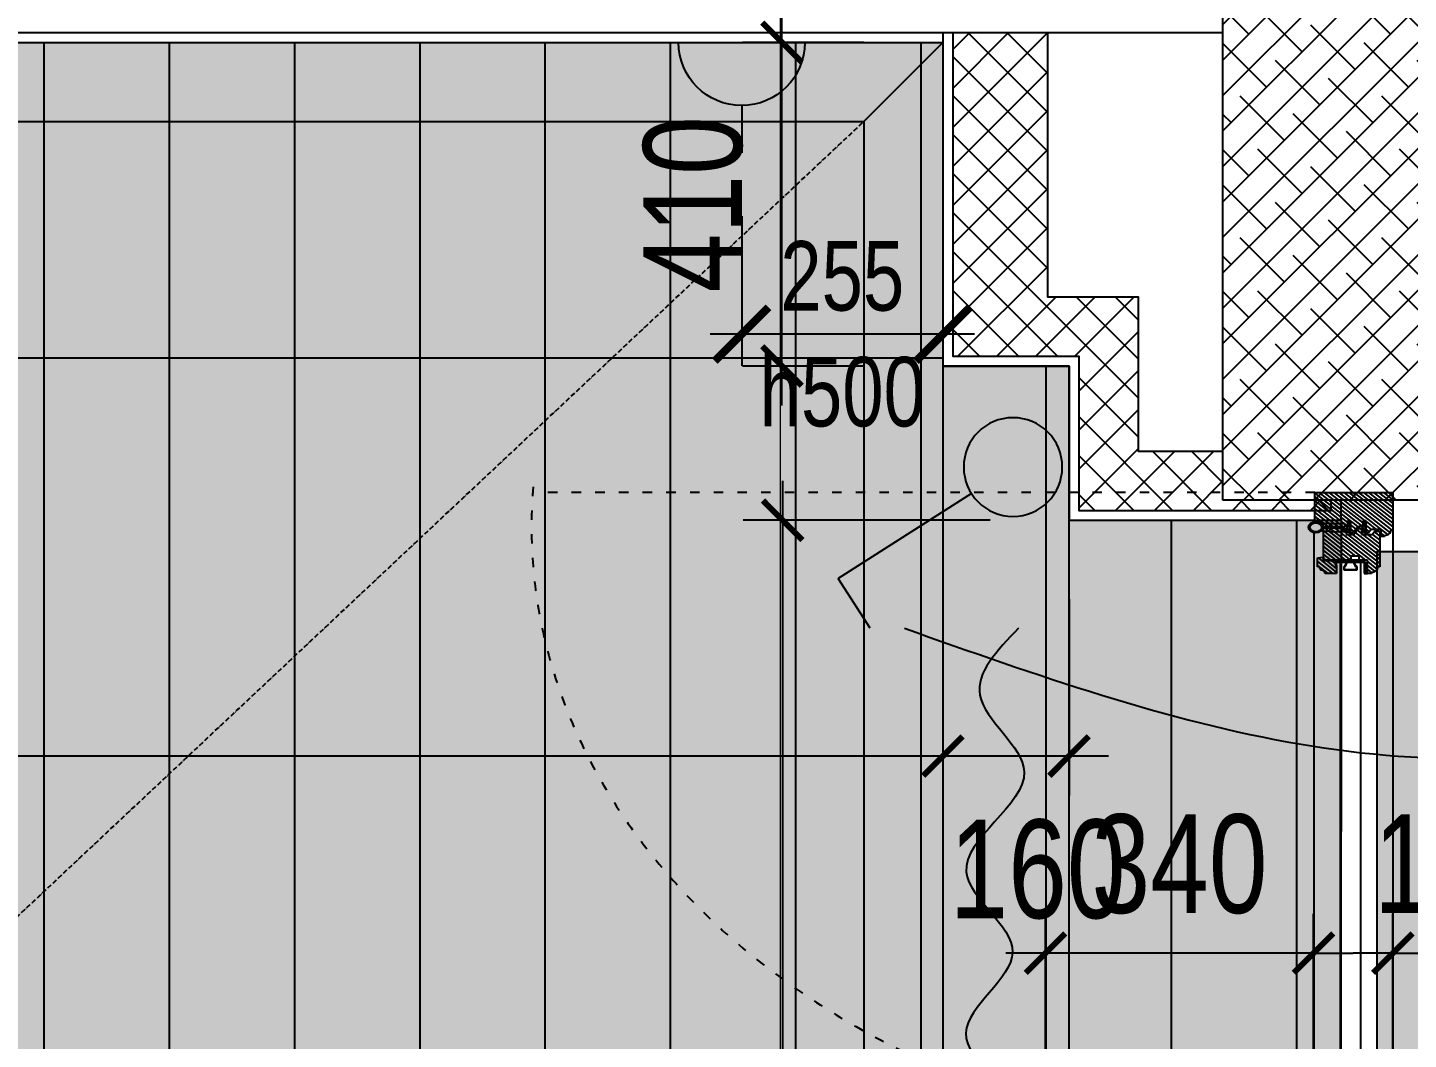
# Model space of a CAD drawing. Header units: metres. Extents: x -577923 to -19598, y 119734 to 247764.
# Drawn here: x -542152 to -540402, y 186625 to 187907 of the extents above; entities that cross this region are included whole.
import ezdxf

# ---------------------------------------------------------------- set-up
doc = ezdxf.new("R2010")
doc.units = ezdxf.units.M
for name, pattern in [('ACAD_ISO03W100', [30, 12, -18]), ('ACAD_ISO10W100', [18, 12, -3, 0, -3]), ('HIDDEN', [9.525, 6.35, -3.175])]:
    doc.linetypes.add(name, pattern=pattern)
for name, color, linetype in [('ceiling', 232, 'Continuous'), ('cornice', 4, 'Continuous'), ('dim', 4, 'Continuous'), ('doors & windows', 4, 'Continuous'), ('electricity', 61, 'Continuous'), ('floor', 172, 'Continuous'), ('floor hatch', 252, 'Continuous'), ('furniture', 34, 'Continuous'), ('Gypsum_wall', 3, 'Continuous'), ('light', 230, 'Continuous'), ('socket', 61, 'Continuous'), ('switch', 61, 'Continuous'), ('wall', 5, 'Continuous'), ('windows', 7, 'Continuous')]:
    doc.layers.add(name, color=color, linetype=linetype)
doc.layers.add('Hitting', color=150, linetype='HIDDEN', lineweight=18)
doc.styles.add('KOTE', font='romrust.shx', dxfattribs={"width": 0.8})
doc.dimstyles.new('ayala 50', dxfattribs={"dimscale": 50, "dimtxt": 2.5, "dimasz": 1, "dimexe": 1, "dimexo": 2, "dimgap": 1, "dimtad": 1, "dimdec": 0, "dimzin": 9, "dimdsep": 46, "dimtxsty": 'KOTE', "dimblk": 'ARCHTICK', "dimcen": 0, "dimdle": 1, "dimclrd": 4, "dimclre": 4, "dimclrt": 3, "dimadec": 0, "dimazin": 0, "dimtfac": 0.666667, "dimtdec": 0, "dimtix": 1, "dimtmove": 2, "dimatfit": 0, "dimfxl": 1, "dimtvp": 1, "dimtolj": 1, "dimarcsym": 0})
doc.dimstyles.new('scale 40', dxfattribs={"dimscale": 40, "dimtxt": 2.2, "dimasz": 1.7, "dimexe": 1, "dimexo": 2, "dimgap": 1, "dimtad": 1, "dimdec": 0, "dimzin": 9, "dimdsep": 46, "dimtxsty": 'KOTE', "dimblk": 'ARCHTICK', "dimcen": 0, "dimdle": 1, "dimclrd": 4, "dimclre": 4, "dimclrt": 3, "dimadec": 0, "dimazin": 0, "dimtfac": 0.666667, "dimtdec": 0, "dimtix": 1, "dimtmove": 2, "dimatfit": 0, "dimfxl": 1, "dimtvp": 1, "dimtolj": 1, "dimarcsym": 0})

# ---------------------------------------------------------------- blocks, each defined once
blk = doc.blocks.new('switch t w 1')
blk.add_hatch(color=0).paths.add_polyline_path([(21.25, 31.25, 1), (-21.25, 31.25, 1)])
at = {"color": 0}
for points in [[(15.62, 58.31), (65.62, 144.92)], [(98.1, 126.17), (65.62, 144.92)]]:
    blk.add_lwpolyline(points, dxfattribs=at)
blk.add_circle((0, 31.25), 31.25, dxfattribs=at)
blk = doc.blocks.new('_ArchTick')
at = {"color": 0, "linetype": 'ByBlock', "const_width": 0.15}
blk.add_lwpolyline([(-0.5, -0.5), (0.5, 0.5)], dxfattribs=at)
blk = doc.blocks.new('*D597')
at = {"layer": 'Defpoints', "color": 0, "linetype": 'ByBlock', "transparency": 16777216}
for p in [(-541196.1, 187888.3), (-540992.2, 187888.3), (-540992.2, 187478.3)]:
    blk.add_point(p, dxfattribs=at)
at = {"layer": 'dim', "color": 4, "linetype": 'ByBlock', "lineweight": -2, "transparency": 16777216}
for p, q in [((-541196.1, 187428.3), (-541196.1, 187938.3)), ((-541092.2, 187888.3), (-541246.1, 187888.3)), ((-541092.2, 187478.3), (-541246.1, 187478.3))]:
    blk.add_line(p, q, dxfattribs=at)
at = {"layer": 'dim', "color": 4, "linetype": 'ByBlock', "lineweight": -2, "transparency": 16777216, "xscale": 50, "yscale": 50, "zscale": 50}
for p, rotation in [((-541196.1, 187888.3), 90), ((-541196.1, 187478.3), 270)]:
    blk.add_blockref('_ArchTick', p, dxfattribs=dict(at, rotation=rotation))
at = {"layer": 'dim', "color": 3, "linetype": 'ByBlock', "transparency": 16777216, "insert": (-541308.6, 187683.3), "char_height": 125, "attachment_point": 5, "rotation": 90, "style": 'KOTE'}
blk.add_mtext('\\A1;410', dxfattribs=at)
blk = doc.blocks.new('*D598')
at = {"layer": 'Defpoints', "color": 0, "linetype": 'ByBlock', "transparency": 16777216}
for p in [(-540992.2, 187478.3), (-540832.2, 187283), (-540992.2, 186984.3)]:
    blk.add_point(p, dxfattribs=at)
at = {"layer": 'dim', "color": 4, "linetype": 'ByBlock', "lineweight": -2, "transparency": 16777216}
for p, q in [((-540992.2, 187378.3), (-540992.2, 186934.3)), ((-540832.2, 187183), (-540832.2, 186934.3)), ((-540782.2, 186984.3), (-541042.2, 186984.3))]:
    blk.add_line(p, q, dxfattribs=at)
at = {"layer": 'dim', "color": 4, "linetype": 'ByBlock', "lineweight": -2, "transparency": 16777216, "xscale": 50, "yscale": 50, "zscale": 50, "rotation": 180}
blk.add_blockref('_ArchTick', (-540992.2, 186984.3), dxfattribs=at)
at = {"layer": 'dim', "color": 4, "linetype": 'ByBlock', "lineweight": -2, "transparency": 16777216, "xscale": 50, "yscale": 50, "zscale": 50}
blk.add_blockref('_ArchTick', (-540832.2, 186984.3), dxfattribs=at)
at = {"layer": 'dim', "color": 3, "linetype": 'ByBlock', "transparency": 16777216, "insert": (-540872.2, 186840.5), "char_height": 125, "attachment_point": 5, "style": 'KOTE'}
blk.add_mtext('\\A1;160', dxfattribs=at)
blk = doc.blocks.new('*D599')
at = {"layer": 'Defpoints', "color": 0, "linetype": 'ByBlock', "transparency": 16777216}
for p in [(-544867.2, 187478.3), (-540992.2, 187478.3), (-544867.2, 186984.3)]:
    blk.add_point(p, dxfattribs=at)
at = {"layer": 'dim', "color": 4, "linetype": 'ByBlock', "lineweight": -2, "transparency": 16777216}
for p, q in [((-544867.2, 187378.3), (-544867.2, 186934.3)), ((-540992.2, 187378.3), (-540992.2, 186934.3)), ((-540942.2, 186984.3), (-544917.2, 186984.3))]:
    blk.add_line(p, q, dxfattribs=at)
at = {"layer": 'dim', "color": 4, "linetype": 'ByBlock', "lineweight": -2, "transparency": 16777216, "xscale": 50, "yscale": 50, "zscale": 50, "rotation": 180}
blk.add_blockref('_ArchTick', (-544867.2, 186984.3), dxfattribs=at)
at = {"layer": 'dim', "color": 4, "linetype": 'ByBlock', "lineweight": -2, "transparency": 16777216, "xscale": 50, "yscale": 50, "zscale": 50}
blk.add_blockref('_ArchTick', (-540992.2, 186984.3), dxfattribs=at)
at = {"layer": 'dim', "color": 3, "linetype": 'ByBlock', "transparency": 16777216, "insert": (-542929.7, 187096.8), "char_height": 125, "attachment_point": 5, "style": 'KOTE'}
blk.add_mtext('\\A1;3875', dxfattribs=at)
blk = doc.blocks.new('socket 1')
at = {"color": 0}
blk.add_lwpolyline([(0, 40), (0, 70)], dxfattribs=at)
blk.add_lwpolyline([(-40, 0), (40, 0, 1)], format="xyb", close=True, dxfattribs=at)
blk = doc.blocks.new('*D719')
at = {"layer": 'Defpoints', "color": 0, "linetype": 'ByBlock', "transparency": 16777216}
for p in [(-540992.2, 187888.3), (-541247.2, 187748.3), (-541247.2, 187518.6)]:
    blk.add_point(p, dxfattribs=at)
at = {"layer": 'socket', "color": 4, "linetype": 'ByBlock', "lineweight": -2, "transparency": 16777216}
for p, q in [((-540992.2, 187808.3), (-540992.2, 187478.6)), ((-541247.2, 187668.3), (-541247.2, 187478.6)), ((-540952.2, 187518.6), (-541287.2, 187518.6))]:
    blk.add_line(p, q, dxfattribs=at)
at = {"layer": 'socket', "color": 4, "linetype": 'ByBlock', "lineweight": -2, "transparency": 16777216, "xscale": 68, "yscale": 68, "zscale": 68, "rotation": 180}
blk.add_blockref('_ArchTick', (-541247.2, 187518.6), dxfattribs=at)
at = {"layer": 'socket', "color": 4, "linetype": 'ByBlock', "lineweight": -2, "transparency": 16777216, "xscale": 68, "yscale": 68, "zscale": 68}
blk.add_blockref('_ArchTick', (-540992.2, 187518.6), dxfattribs=at)
at = {"layer": 'socket', "color": 3, "linetype": 'ByBlock', "transparency": 16777216, "insert": (-541119.7, 187518.6), "char_height": 88, "attachment_point": 5, "style": 'KOTE'}
blk.add_mtext('\\A1;255\\Ph500', dxfattribs=at)
blk = doc.blocks.new('*D898')
at = {"layer": 'Defpoints', "color": 0, "linetype": 'ByBlock', "transparency": 16777216}
for p in [(-541195.2, 187283), (-540832.2, 187283), (-540832.2, 185638.3)]:
    blk.add_point(p, dxfattribs=at)
at = {"layer": 'dim', "color": 4, "linetype": 'ByBlock', "lineweight": -2, "transparency": 16777216}
for p, q in [((-541195.2, 185588.3), (-541195.2, 187333)), ((-540932.2, 187283), (-541245.2, 187283)), ((-540932.2, 185638.3), (-541245.2, 185638.3))]:
    blk.add_line(p, q, dxfattribs=at)
at = {"layer": 'dim', "color": 4, "linetype": 'ByBlock', "lineweight": -2, "transparency": 16777216, "xscale": 50, "yscale": 50, "zscale": 50}
for p, rotation in [((-541195.2, 187283), 90), ((-541195.2, 185638.3), 270)]:
    blk.add_blockref('_ArchTick', p, dxfattribs=dict(at, rotation=rotation))
at = {"layer": 'dim', "color": 3, "linetype": 'ByBlock', "transparency": 16777216, "insert": (-541307.7, 186460.6), "char_height": 125, "attachment_point": 5, "rotation": 90, "style": 'KOTE'}
blk.add_mtext('\\A1;1645', dxfattribs=at)
blk = doc.blocks.new('*D1216')
at = {"layer": 'Defpoints', "color": 0, "linetype": 'ByBlock', "transparency": 16777216}
for p in [(-540862.2, 186734.6), (-540862.2, 186493.3), (-540522.4, 186493.3)]:
    blk.add_point(p, dxfattribs=at)
at = {"layer": 'windows', "color": 4, "linetype": 'ByBlock', "lineweight": -2, "transparency": 16777216}
for p, q in [((-540862.2, 186593.3), (-540862.2, 186784.6)), ((-540522.4, 186593.3), (-540522.4, 186784.6)), ((-540862.2, 186734.6), (-540912.2, 186734.6)), ((-540522.4, 186734.6), (-540862.2, 186734.6)), ((-540522.4, 186734.6), (-540472.4, 186734.6))]:
    blk.add_line(p, q, dxfattribs=at)
at = {"layer": 'windows', "color": 4, "linetype": 'ByBlock', "lineweight": -2, "transparency": 16777216, "xscale": 50, "yscale": 50, "zscale": 50}
blk.add_blockref('_ArchTick', (-540862.2, 186734.6), dxfattribs=at)
at = {"layer": 'windows', "color": 4, "linetype": 'ByBlock', "lineweight": -2, "transparency": 16777216, "xscale": 50, "yscale": 50, "zscale": 50, "rotation": 180}
blk.add_blockref('_ArchTick', (-540522.4, 186734.6), dxfattribs=at)
at = {"layer": 'windows', "color": 3, "linetype": 'ByBlock', "transparency": 16777216, "insert": (-540692.3, 186847.1), "char_height": 125, "attachment_point": 5, "style": 'KOTE'}
blk.add_mtext('\\A1;340', dxfattribs=at)
blk = doc.blocks.new('*D1217')
at = {"layer": 'Defpoints', "color": 0, "linetype": 'ByBlock', "transparency": 16777216}
for p in [(-540246.7, 186734.6), (-540422, 186493.3), (-540246.7, 186493.3)]:
    blk.add_point(p, dxfattribs=at)
at = {"layer": 'windows', "color": 4, "linetype": 'ByBlock', "lineweight": -2, "transparency": 16777216}
for p, q in [((-540422, 186593.3), (-540422, 186784.6)), ((-540246.7, 186593.3), (-540246.7, 186784.6)), ((-540422, 186734.6), (-540472, 186734.6)), ((-540422, 186734.6), (-540246.7, 186734.6)), ((-540246.7, 186734.6), (-540196.7, 186734.6))]:
    blk.add_line(p, q, dxfattribs=at)
at = {"layer": 'windows', "color": 4, "linetype": 'ByBlock', "lineweight": -2, "transparency": 16777216, "xscale": 50, "yscale": 50, "zscale": 50}
blk.add_blockref('_ArchTick', (-540422, 186734.6), dxfattribs=at)
at = {"layer": 'windows', "color": 4, "linetype": 'ByBlock', "lineweight": -2, "transparency": 16777216, "xscale": 50, "yscale": 50, "zscale": 50, "rotation": 180}
blk.add_blockref('_ArchTick', (-540246.7, 186734.6), dxfattribs=at)
at = {"layer": 'windows', "color": 3, "linetype": 'ByBlock', "transparency": 16777216, "insert": (-540334.4, 186847.1), "char_height": 125, "attachment_point": 5, "style": 'KOTE'}
blk.add_mtext('\\A1;175', dxfattribs=at)
blk = doc.blocks.new('Joint-K7335')
at = {"layer": 'windows', "color": 7}
for points in [[(3.9, 10.7, -0.206505), (4.5, 11.8, -0.277528), (4.6, 11.7), (4.7, 11.5, 0.626267), (5.4, 11.5, 0.131441), (5.5, 11.7), (5.5, 18, 0.509109), (4.6, 18.4, -0.294424), (2, 18.3, 0.173488), (1.3, 18.5), (0, 18.5), (0, 2.1, 0.415334), (1.2, 0.9, 0.048115), (1.5, 0.9, 0.113375), (1.5, 1), (4, 2.8, 0.235966), (4, 2.9), (4, 3.3, 0.247659), (4, 3.4, 0.287937), (3.6, 3.4), (1.8, 2.3, -0.576722), (1.5, 2.5), (1.5, 3.3, -0.235966), (1.6, 3.5), (4, 5.3, 0.235966), (4, 5.3), (4, 5.7, 0.247659), (4, 5.8, 0.287937), (3.6, 5.8), (1.8, 4.8, -0.576722), (1.5, 5), (1.5, 6.3, -0.384094), (2.6, 7.5, -0.021813), (2.7, 7.5), (6.5, 7.5), (6.5, 7.6, 0.333043), (5.7, 8.5, -0.293245), (5.3, 8.9, 0.008528), (5.2, 9.3, 0.265517), (5, 9.5, 0.023748), (4.8, 9.5, -0.356149), (3.9, 10.7, -0.356149)], [(3.2, 10.8, 0.355005), (4.6, 8.8, -0.567624), (4.7, 8.8, -0.24708), (4.4, 8.7), (2.2, 9, -0.351704), (1.2, 10.1), (1.2, 12.9, -0.414214), (1.5, 13.2), (1.6, 13.2, 0.277073), (1.9, 13.4), (3.7, 16.8, -0.041112), (3.8, 17), (4.1, 17.7, -0.50666), (4.6, 17.7, -0.2771), (4.6, 17.5), (4.6, 13.3, 0.213422), (4.7, 13.1, -0.886227), (4.4, 12.6, 0.250571), (3.2, 10.8)]]:
    blk.add_lwpolyline(points, format="xyb", dxfattribs=at)
blk.add_lwpolyline([(1.6, 17.8, 0.632714), (1, 17.6), (1, 14.2, 0.78091), (1.6, 14.1), (3.2, 17.1, -0.117333), (3.3, 17.2, 1.218085), (3, 17.5, -0.285776), (2.7, 17.3, -0.145588)], format="xyb", close=True, dxfattribs=at)

msp = doc.modelspace()

# ---------------------------------------------------------------- hatches: boundary and pattern name
h = msp.add_hatch()
h.set_pattern_fill('ANSI31', color=4, angle=-90, style=0)
h.set_pattern_definition([(321.8427734, (-550436.1674, 322631.807), (3.14308964, 2.46957043), [])])
edge = h.paths.add_edge_path()
edge.add_line((-540461.6, 187272.1), (-540461.6, 187265.1))
edge.add_line((-540461.6, 187265.1), (-540447.9, 187265.1))
edge.add_line((-540447.9, 187265.1), (-540445.5, 187268.4))
edge.add_ellipse((-540443.7, 187267.5), major_axis=(-2.1, 0), ratio=0.785714, start_angle=270, end_angle=329.8863, ccw=False)
edge.add_line((-540443.7, 187269.2), (-540439, 187269.2))
edge.add_line((-540439, 187269.2), (-540438.5, 187268.8))
edge.add_line((-540438.5, 187268.8), (-540438.5, 187223.8))
edge.add_line((-540438.5, 187223.8), (-540440.6, 187223.8))
edge.add_ellipse((-540449, 187223.8), major_axis=(-8.4, 0), ratio=0.785714, start_angle=90, end_angle=180, ccw=False)
edge.add_line((-540449, 187217.2), (-540449, 187215.6))
edge.add_line((-540449, 187215.6), (-540454.2, 187215.6))
edge.add_line((-540454.2, 187215.6), (-540454.2, 187232.5))
edge.add_line((-540454.2, 187232.5), (-540464.7, 187232.5))
edge.add_line((-540464.7, 187232.5), (-540464.7, 187237.4))
edge.add_line((-540464.7, 187237.4), (-540475.2, 187237.4))
edge.add_line((-540475.2, 187237.4), (-540475.2, 187232.5))
edge.add_line((-540475.2, 187232.5), (-540509.9, 187232.5))
edge.add_line((-540509.9, 187232.5), (-540509.9, 187272.9))
edge.add_line((-540509.9, 187272.9), (-540509.3, 187273.3))
edge.add_line((-540509.3, 187273.3), (-540481.5, 187272.7))
edge.add_line((-540481.5, 187272.7), (-540481, 187272.3))
edge.add_line((-540481, 187272.3), (-540481, 187265.1))
edge.add_line((-540481, 187265.1), (-540471.5, 187265.1))
edge.add_line((-540471.5, 187265.1), (-540465.8, 187272.5))
edge.add_line((-540465.8, 187272.5), (-540462.1, 187272.5))
edge.add_line((-540462.1, 187272.5), (-540461.6, 187272.1))
edge = h.paths.add_edge_path()
edge.add_line((-540495.2, 187231.6), (-540495.2, 187225.9))
edge.add_line((-540495.2, 187225.9), (-540493.1, 187225.9))
edge.add_line((-540493.1, 187225.9), (-540493.1, 187215.6))
edge.add_line((-540493.1, 187215.6), (-540507.8, 187215.6))
edge.add_ellipse((-540513.2, 187215.7), major_axis=(-5.41, 0), ratio=0.785714, start_angle=178.7048, end_angle=251.2792)
edge.add_ellipse((-540509.7, 187223.7), major_axis=(-5.41, 0), ratio=0.785714, start_angle=358.7048, end_angle=431.2792, ccw=False)
edge.add_line((-540515.1, 187223.8), (-540517.2, 187223.8))
edge.add_line((-540517.2, 187223.8), (-540517.2, 187235.2))
edge.add_line((-540517.2, 187235.2), (-540509.9, 187236.2))
edge.add_line((-540509.9, 187236.2), (-540509.9, 187232.1))
edge.add_line((-540509.9, 187232.1), (-540495.2, 187231.6))
edge = h.paths.add_edge_path()
edge.add_line((-540482.9, 187274.5), (-540509.9, 187274.5))
edge.add_ellipse((-540519.3, 187274.5), major_axis=(-9.45, 0), ratio=0.785714, start_angle=180, end_angle=270)
edge.add_line((-540519.3, 187282), (-540520.7, 187282))
edge.add_line((-540520.7, 187282), (-540520.7, 187318.3))
edge.add_line((-540520.7, 187318.3), (-540422, 187318.3))
edge.add_line((-540422, 187318.3), (-540422, 187270.4))
edge.add_line((-540422, 187270.4), (-540424.1, 187270.4))
edge.add_ellipse((-540432.5, 187270.4), major_axis=(-8.4, 0), ratio=0.785714, start_angle=90, end_angle=180, ccw=False)
edge.add_line((-540432.5, 187263.8), (-540432.5, 187262.2))
edge.add_line((-540432.5, 187262.2), (-540436.9, 187262.2))
edge.add_line((-540436.9, 187262.2), (-540436.9, 187271.2))
edge.add_line((-540436.9, 187271.2), (-540449.5, 187271.2))
edge.add_line((-540449.5, 187271.2), (-540452.6, 187267.1))
edge.add_line((-540452.6, 187267.1), (-540455.3, 187267.1))
edge.add_line((-540455.3, 187267.1), (-540455.8, 187267.5))
edge.add_line((-540455.8, 187267.5), (-540455.8, 187282.4))
edge.add_line((-540455.8, 187282.4), (-540460, 187282.4))
edge.add_line((-540460, 187282.4), (-540460, 187276.2))
edge.add_line((-540460, 187276.2), (-540463.5, 187276.2))
edge.add_line((-540463.5, 187276.2), (-540463.5, 187274.5))
edge.add_line((-540463.5, 187274.5), (-540466.4, 187274.5))
edge.add_line((-540466.4, 187274.5), (-540472.1, 187267.1))
edge.add_line((-540472.1, 187267.1), (-540474.7, 187267.1))
edge.add_line((-540474.7, 187267.1), (-540475.2, 187267.5))
edge.add_line((-540475.2, 187267.5), (-540475.2, 187282.4))
edge.add_line((-540475.2, 187282.4), (-540479.4, 187282.4))
edge.add_line((-540479.4, 187282.4), (-540479.4, 187276.2))
edge.add_line((-540479.4, 187276.2), (-540482.9, 187276.2))
at = {"ltscale": 10}
h = msp.add_hatch(dxfattribs=at)
h.set_pattern_fill('ANGLE', color=4, scale=0.1125, angle=-135, style=0)
h.set_pattern_definition([(218.157227, (-541313.7353, 189433.6025), (0.7779147, -0.6112187), [0.7195001, -0.26981254]), (321.842773, (-541313.7353, 189433.6025), (0.7779147, 0.6112187), [0.7195001, -0.26981254])])
edge = h.paths.add_edge_path()
edge.add_line((-540495.2, 187232.1), (-540495.2, 187227.1))
edge.add_ellipse((-540494.1, 187227.7), major_axis=(-1.31, 0), ratio=0.785714, start_angle=36.8699, end_angle=143.1301)
edge.add_line((-540493.1, 187227.1), (-540493.1, 187232.1))
edge.add_ellipse((-540494.1, 187231.5), major_axis=(1.3, 0), ratio=0.785714, start_angle=35.8841, end_angle=144.1159)
h = msp.add_hatch(dxfattribs=at)
h.set_pattern_fill('ANGLE', color=4, scale=0.1125, angle=-135, style=0)
h.set_pattern_definition([(218.157227, (-541313.7353, 189429.065), (0.7779147, -0.6112187), [0.7195001, -0.26981254]), (321.842773, (-541313.7353, 189429.065), (0.7779147, 0.6112187), [0.7195001, -0.26981254])])
edge = h.paths.add_edge_path()
edge.add_line((-540493.1, 187232.5), (-540493.1, 187230))
edge.add_line((-540493.1, 187230), (-540491, 187230))
edge.add_ellipse((-540491.4, 187231.2), major_axis=(1.63, 0), ratio=0.785714, start_angle=-75.207, end_angle=75.207)
edge.add_line((-540491, 187232.5), (-540493.1, 187232.5))
h = msp.add_hatch(dxfattribs=at)
h.set_pattern_fill('BRASS', color=4, scale=0.225, angle=-135, style=0)
h.set_pattern_definition([(218.15723, (-541300.0853, 189429.065), (1.4143903, -1.1113067), []), (218.15723, (-541299.378, 189428.5093), (1.4143903, -1.1113067), [0.8993751, -0.4496876])])
h.paths.add_polyline_path([(-540454.2, 187228.8), (-540458.4, 187228.8), (-540458.4, 187218.9), (-540454.2, 187218.9)])
h = msp.add_hatch(dxfattribs=at)
h.set_pattern_fill('ANGLE', color=4, scale=0.1125, angle=-135, style=0)
h.set_pattern_definition([(218.157227, (-541300.0853, 189429.065), (0.7779147, -0.6112187), [0.7195001, -0.26981254]), (321.842773, (-541300.0853, 189429.065), (0.7779147, 0.6112187), [0.7195001, -0.26981254])])
h.paths.add_polyline_path([(-540454.2, 187218.9), (-540458.4, 187218.9), (-540458.4, 187215.6), (-540454.2, 187215.6)])
at = {"layer": 'cornice', "linetype": 'ByBlock'}
h = msp.add_hatch(color=254, dxfattribs=at)
h.paths.add_polyline_path([(-544867.2, 187888.3), (-540992.2, 187888.3), (-540992.2, 184238.3), (-544867.2, 184238.3)])
h.paths.add_polyline_path([(-544767.2, 187788.3), (-541092.2, 187788.3), (-541092.2, 184338.3), (-544767.2, 184338.3)], flags=16)
at = {"layer": 'floor hatch'}
h = msp.add_hatch(dxfattribs=at)
h.set_pattern_fill('ANSI31', color=256, scale=50, angle=45, style=0)
h.paths.add_polyline_path([(-548272.2, 187673.3), (-547522.2, 187673.3), (-547522.2, 187693.3), (-546592.2, 187693.3), (-546592.2, 187673.3), (-545412.2, 187673.3), (-545412.2, 187488.3), (-544867.2, 187488.3), (-544867.2, 187888.3), (-540992.2, 187888.3), (-540992.2, 187478.3), (-540832.2, 187478.3), (-540832.2, 187283), (-540487.4, 187283), (-540487.9, 186493.3), (-540637.2, 186493.3), (-540637.2, 185638.3), (-540832.2, 185638.3), (-540832.2, 184738.3), (-540992.2, 184738.3), (-540992.2, 184238.3), (-544867.2, 184238.3), (-544867.2, 184818.3), (-545412.2, 184818.3), (-545412.2, 184188.3), (-545817.2, 184188.3), (-545817.2, 184008.3), (-546781.7, 184008.3), (-546781.7, 183768.3), (-547472.7, 183768.3), (-547472.7, 184188.3), (-548272.2, 184188.3)])
at = {"layer": 'floor hatch', "linetype": 'ByBlock', "true_color": 0xcfcfb4}
msp.add_hatch(color=9, dxfattribs=at).paths.add_polyline_path([(-548272.2, 187673.3), (-547522.2, 187673.3), (-547522.2, 187693.3), (-546592.2, 187693.3), (-546592.2, 187673.3), (-545412.2, 187673.3), (-545412.2, 187488.3), (-544867.2, 187488.3), (-544867.2, 187888.3), (-540992.2, 187888.3), (-540992.2, 187478.3), (-540832.2, 187478.3), (-540832.2, 187283), (-540487.4, 187283), (-540487.9, 186493.3), (-540637.2, 186493.3), (-540637.2, 185638.3), (-540832.2, 185638.3), (-540832.2, 184738.3), (-540992.2, 184738.3), (-540992.2, 184238.3), (-544867.2, 184238.3), (-544867.2, 184818.3), (-545412.2, 184818.3), (-545412.2, 184188.3), (-545817.2, 184188.3), (-545817.2, 184008.3), (-546781.7, 184008.3), (-546781.7, 183768.3), (-547472.7, 183768.3), (-547472.7, 184188.3), (-548272.2, 184188.3)])
at = {"layer": 'floor hatch'}
h = msp.add_hatch(dxfattribs=at)
h.set_pattern_fill('ANSI31', color=256, scale=50, angle=45, style=0)
edge = h.paths.add_edge_path()
edge.add_line((-540267.2, 187663.3), (-539097.2, 187663.3))
edge.add_line((-539097.2, 187663.3), (-539097.2, 185623.3))
edge.add_arc((-540267.2, 185623.3), 1170, 270, 360, ccw=False)
edge.add_line((-540267.2, 184453.3), (-540267.2, 186493.3))
edge.add_line((-540267.2, 186493.3), (-540441.9, 186493.3))
edge.add_line((-540441.9, 186493.3), (-540441.9, 187243.3))
edge.add_line((-540441.9, 187243.3), (-540267.2, 187243.3))
edge.add_line((-540267.2, 187243.3), (-540267.2, 187663.3))
at = {"layer": 'floor hatch', "linetype": 'ByBlock', "true_color": 0xcfcfb4}
h = msp.add_hatch(color=9, dxfattribs=at)
edge = h.paths.add_edge_path()
edge.add_line((-540267.2, 187663.3), (-539097.2, 187663.3))
edge.add_line((-539097.2, 187663.3), (-539097.2, 185623.3))
edge.add_arc((-540267.2, 185623.3), 1170, 270, 360, ccw=False)
edge.add_line((-540267.2, 184453.3), (-540267.2, 186493.3))
edge.add_line((-540267.2, 186493.3), (-540441.9, 186493.3))
edge.add_line((-540441.9, 186493.3), (-540441.9, 187243.3))
edge.add_line((-540441.9, 187243.3), (-540267.2, 187243.3))
edge.add_line((-540267.2, 187243.3), (-540267.2, 187663.3))
at = {"layer": 'furniture'}
msp.add_hatch(color=254, dxfattribs=at).paths.add_polyline_path([(-540992.2, 187888.3), (-540992.2, 187488.3), (-544867.2, 187488.3), (-544867.2, 187888.3)])
at = {"layer": 'Gypsum_wall'}
h = msp.add_hatch(dxfattribs=at)
h.set_pattern_fill('ANSI37', color=0, scale=11, style=0)
h.set_pattern_definition([(45, (0, -10), (-24.6957043, 24.6957043), []), (135, (0, -10), (-24.6957043, -24.6957043), [])])
h.paths.add_polyline_path([(-540859.7, 187900.8), (-540979.7, 187900.8), (-540979.7, 187490.8), (-540819.7, 187490.8), (-540819.7, 187295.5), (-540499.9, 187295.5), (-540499.9, 187308.3), (-540637.2, 187308.3), (-540637.2, 187370.5), (-540744.7, 187370.5), (-540744.7, 187565.8), (-540859.7, 187565.8)])
at = {"layer": 'wall'}
h = msp.add_hatch(dxfattribs=at)
h.set_pattern_fill('ANSI38', color=4, scale=10, style=0)
h.set_pattern_definition([(45, (-156159.57, 62444.687), (-22.4506403, 22.4506403), []), (135, (-156159.57, 62444.687), (-67.351921, 22.4506403), [79.375, -47.625])])
h.paths.add_polyline_path([(-540637.2, 187308.3), (-540637.2, 187988.3), (-538872.2, 187988.3), (-538872.2, 188398.3), (-538872.2, 189163.3), (-538372.2, 189163.3), (-538372.2, 187663.3), (-540267.2, 187663.3), (-540267.2, 187308.3)])

# ---------------------------------------------------------------- linework, layer by layer
at = {"color": 7}
for p, q in [((-540520.7, 187282), (-540520.7, 187318.3)), ((-540520.7, 187318.3), (-540422, 187318.3)), ((-540422, 187318.3), (-540422, 187270.4)), ((-540519.3, 187282), (-540520.7, 187282)), ((-540482.9, 187274.5), (-540509.9, 187274.5)), ((-540509.9, 187272.9), (-540509.3, 187273.3)), ((-540509.9, 187232.5), (-540509.9, 187272.9)), ((-540509.3, 187273.3), (-540481.5, 187272.7)), ((-540479.4, 187276.2), (-540482.9, 187276.2)), ((-540481.5, 187272.7), (-540481, 187272.3)), ((-540481, 187272.3), (-540481, 187265.1)), ((-540475.2, 187282.4), (-540479.4, 187282.4)), ((-540479.4, 187282.4), (-540479.4, 187276.2)), ((-540475.2, 187267.5), (-540475.2, 187282.4)), ((-540466.4, 187274.5), (-540472.1, 187267.1)), ((-540471.5, 187265.1), (-540465.8, 187272.5)), ((-540463.5, 187274.5), (-540466.4, 187274.5)), ((-540465.8, 187272.5), (-540462.1, 187272.5)), ((-540460, 187276.2), (-540463.5, 187276.2)), ((-540463.5, 187276.2), (-540463.5, 187274.5)), ((-540462.1, 187272.5), (-540461.6, 187272.1)), ((-540461.6, 187272.1), (-540461.6, 187265.1)), ((-540455.8, 187282.4), (-540460, 187282.4)), ((-540460, 187282.4), (-540460, 187276.2)), ((-540455.8, 187267.5), (-540455.8, 187282.4)), ((-540449.5, 187271.2), (-540452.6, 187267.1)), ((-540436.9, 187271.2), (-540449.5, 187271.2)), ((-540436.9, 187262.2), (-540436.9, 187271.2)), ((-540481, 187265.1), (-540471.5, 187265.1)), ((-540474.7, 187267.1), (-540475.2, 187267.5)), ((-540472.1, 187267.1), (-540474.7, 187267.1)), ((-540461.6, 187265.1), (-540447.9, 187265.1)), ((-540455.3, 187267.1), (-540455.8, 187267.5)), ((-540452.6, 187267.1), (-540455.3, 187267.1)), ((-540447.9, 187265.1), (-540445.5, 187268.4)), ((-540443.7, 187269.2), (-540439, 187269.2)), ((-540439, 187269.2), (-540438.5, 187268.8)), ((-540438.5, 187268.8), (-540438.5, 187223.8)), ((-540432.5, 187262.2), (-540436.9, 187262.2)), ((-540432.5, 187263.8), (-540432.5, 187262.2)), ((-540422, 187270.4), (-540424.1, 187270.4)), ((-540517.2, 187235.2), (-540509.9, 187236.2)), ((-540509.9, 187236.2), (-540509.9, 187232.1)), ((-540464.7, 187237.4), (-540475.2, 187237.4)), ((-540475.2, 187237.4), (-540475.2, 187232.5)), ((-540464.7, 187232.5), (-540464.7, 187237.4)), ((-540517.2, 187223.8), (-540517.2, 187235.2)), ((-540515.1, 187223.8), (-540517.2, 187223.8)), ((-540475.2, 187232.5), (-540509.9, 187232.5)), ((-540509.9, 187232.1), (-540495.2, 187231.6)), ((-540495.2, 187231.6), (-540495.2, 187225.9)), ((-540495.2, 187225.9), (-540493.1, 187225.9)), ((-540493.1, 187225.9), (-540493.1, 187215.6)), ((-540488.5, 187230), (-540488.5, 186569.6)), ((-540483.1, 187224.2), (-540484.1, 187224.2)), ((-540484.1, 187224.2), (-540484.1, 187220.1)), ((-540484.1, 187220.1), (-540467.3, 187220.1)), ((-540482.7, 187223.8), (-540483.6, 187223.8)), ((-540483.6, 187223.8), (-540483.6, 187220.5)), ((-540483.6, 187220.5), (-540467.9, 187220.5)), ((-540480.5, 187230), (-540483.1, 187224.2)), ((-540480.2, 187229.6), (-540482.7, 187223.8)), ((-540471, 187230), (-540480.5, 187230)), ((-540471.3, 187229.6), (-540480.2, 187229.6)), ((-540468.8, 187223.8), (-540471.3, 187229.6)), ((-540468.4, 187224.2), (-540471, 187230)), ((-540467.9, 187223.8), (-540468.8, 187223.8)), ((-540467.3, 187224.2), (-540468.4, 187224.2)), ((-540467.9, 187220.5), (-540467.9, 187223.8)), ((-540467.3, 187220.1), (-540467.3, 187224.2)), ((-540454.2, 187232.5), (-540464.7, 187232.5)), ((-540463, 187230), (-540463, 186569.6)), ((-540454.2, 187215.6), (-540454.2, 187232.5)), ((-540438.5, 187223.8), (-540440.6, 187223.8)), ((-540493.1, 187215.6), (-540507.8, 187215.6)), ((-540449, 187215.6), (-540454.2, 187215.6)), ((-540449, 187217.2), (-540449, 187215.6))]:
    msp.add_line(p, q, dxfattribs=at)
at = {"color": 4, "ltscale": 10}
for p, q in [((-540501.8, 187278.7), (-540511.5, 187278.7)), ((-540501.8, 187273), (-540502.1, 187268.9)), ((-540501.8, 187274.5), (-540501.8, 187278.7)), ((-540501.8, 187278.7), (-540482.9, 187278.7)), ((-540482.9, 187274.5), (-540501.8, 187274.5)), ((-540483, 187272.3), (-540501.8, 187273)), ((-540483.2, 187268.2), (-540483, 187272.3)), ((-540482.9, 187278.7), (-540482.9, 187274.5)), ((-540502.1, 187268.9), (-540511.8, 187269.3)), ((-540502.1, 187268.9), (-540483.2, 187268.2)), ((-540495.2, 187232.1), (-540495.2, 187227.1)), ((-540493.1, 187232.5), (-540493.1, 187230)), ((-540491, 187232.5), (-540493.1, 187232.5)), ((-540493.1, 187227.1), (-540493.1, 187232.1)), ((-540493.1, 187230), (-540458.4, 187230)), ((-540493.1, 187230), (-540491, 187230)), ((-540457.4, 187232.5), (-540489.9, 187230)), ((-540457.4, 187230), (-540489.9, 187232.5)), ((-540489.9, 187232.5), (-540489.9, 187230)), ((-540457.4, 187232.5), (-540489.9, 187232.5)), ((-540489.9, 187230), (-540457.4, 187230)), ((-540454.2, 187228.8), (-540458.4, 187228.8)), ((-540458.4, 187228.8), (-540458.4, 187218.9)), ((-540454.2, 187218.9), (-540458.4, 187218.9)), ((-540458.4, 187218.9), (-540458.4, 187215.6)), ((-540458.4, 187218.9), (-540454.2, 187218.9)), ((-540457.4, 187230), (-540457.4, 187232.5)), ((-540454.2, 187218.9), (-540454.2, 187228.8)), ((-540454.2, 187215.6), (-540454.2, 187218.9)), ((-540458.4, 187215.6), (-540454.2, 187215.6))]:
    msp.add_line(p, q, dxfattribs=at)
msp.add_line((-540482.9, 187276.2), (-540482.9, 187274.5))
at = {"color": 8}
for p, q in [((-540521.4, 186551), (-540521.4, 187267.1)), ((-540422, 187270.4), (-540422, 186551))]:
    msp.add_line(p, q, dxfattribs=at)
at = {"color": 7}
msp.add_ellipse((-540519.6, 187274.1), major_axis=(9.19, 0), ratio=0.785714, dxfattribs=at)
for centre, major_axis, start_param, end_param in [((-540519.6, 187274.1), (-7.35, 0), 3.141593, 9.424778), ((-540519.3, 187274.5), (-9.45, 0), 3.141593, 4.712389), ((-540443.7, 187267.5), (-2.1, 0), -1.570796, -0.525584), ((-540432.5, 187270.4), (-8.4, 0), 1.570796, 3.141593), ((-540509.7, 187223.7), (-5.41, 0), -0.022605, 1.244057), ((-540513.2, 187215.7), (-5.41, 0), 3.118988, 4.38565), ((-540449, 187223.8), (-8.4, 0), 1.570796, 3.141593)]:
    msp.add_ellipse(centre, major_axis=major_axis, ratio=0.785714, start_param=start_param, end_param=end_param, dxfattribs=at)
at = {"color": 4, "ltscale": 10}
for centre, major_axis, start_param, end_param in [((-540494.1, 187231.5), (1.3, 0), 0.626297, 2.515296), ((-540494.1, 187227.7), (-1.31, 0), 0.643501, 2.498092), ((-540491.4, 187231.2), (1.63, 0), -1.312609, 1.312609)]:
    msp.add_ellipse(centre, major_axis=major_axis, ratio=0.785714, start_param=start_param, end_param=end_param, dxfattribs=at)
at = {"layer": 'ceiling'}
msp.add_line((-540992.2, 187888.3), (-541092.2, 187788.3), dxfattribs=at)
for points in [[(-544867.2, 187888.3), (-540992.2, 187888.3), (-540992.2, 184238.3), (-544867.2, 184238.3)], [(-544767.2, 187788.3), (-541092.2, 187788.3), (-541092.2, 184338.3), (-544767.2, 184338.3)], [(-540832.2, 187478.3), (-540992.2, 187478.3), (-540992.2, 184738.3), (-540832.2, 184738.3)]]:
    msp.add_lwpolyline(points, close=True, dxfattribs=at)
at = {"layer": 'dim', "color": 8, "linetype": 'ACAD_ISO03W100'}
msp.add_line((-540520.7, 187318.3), (-541511.6, 187318.3), dxfattribs=at)
msp.add_ellipse((-540519.3, 187274.5), major_axis=(994.3, 0), ratio=0.785714, start_param=3.076555, end_param=4.710277, dxfattribs=at)
at = {"layer": 'electricity', "color": 150, "true_color": 0x229ef7}
msp.add_spline([(-541040.7, 187146.1), (-540035.8, 187035.2), (-539682.2, 187129.9), (-539504, 186464.9), (-539682.2, 186307.7), (-539418.1, 185850.3), (-539682.2, 185507.7)], degree=3, dxfattribs=at)
at = {"layer": 'floor', "linetype": 'ByBlock'}
msp.add_lwpolyline([(-544867.2, 187888.3), (-540992.2, 187888.3), (-540992.2, 187478.3), (-540832.2, 187478.3), (-540832.2, 187283), (-540487.4, 187283), (-540487.9, 186493.3), (-540637.2, 186493.3), (-540637.2, 185638.3), (-540832.2, 185638.3), (-540832.2, 184738.3), (-540992.2, 184738.3), (-540992.2, 184238.3), (-544867.2, 184238.3)], dxfattribs=at)
msp.add_lwpolyline([(-540267.2, 187663.3), (-539097.2, 187663.3), (-539097.2, 185623.3, -0.414214), (-540267.2, 184453.3), (-540267.2, 186493.3), (-540441.9, 186493.3), (-540441.9, 187243.3), (-540267.2, 187243.3), (-540267.2, 187663.3)], format="xyb", dxfattribs=at)
at = {"layer": 'furniture', "color": 34, "linetype": 'ByBlock'}
msp.add_lwpolyline([(-540992.2, 187888.3), (-540992.2, 187488.3), (-544867.2, 187488.3), (-544867.2, 187888.3)], close=True, dxfattribs=at)
at = {"layer": 'furniture', "color": 34}
msp.add_open_spline([(-540896.5, 187146.1), (-540923.6, 187117.9), (-540981.7, 187057.3), (-540827, 186954.4), (-541029.3, 186845.9), (-540847.3, 186735.7), (-541023.9, 186630.8), (-540832.1, 186520.6), (-541035.5, 186406.6), (-540841.4, 186296.9), (-541017.6, 186188.8), (-540834.5, 186086.3), (-540947.1, 186014.1), (-540949.2, 185979.4), (-540949.1, 185977)], degree=3, knots=[0, 0, 0, 0, 97.666591, 209.920891, 356.433176, 473.484669, 591.771266, 719.621874, 855.273274, 986.693765, 1099.619195, 1229.740951, 1341.744478, 1349.9336, 1349.9336, 1349.9336, 1349.9336], dxfattribs=at)
at = {"layer": 'Gypsum_wall'}
msp.add_line((-544867.2, 187888.3), (-540992.2, 187888.3), dxfattribs=at)
for points in [[(-540917.2, 188000.8), (-542672.6, 188000.8), (-542672.6, 188000.8), (-544917.2, 188000.8), (-544917.2, 187900.8), (-544917.2, 187900.8), (-544917.2, 187900.8), (-540637.2, 187900.8), (-540637.2, 188000.8), (-540917.2, 188000.8)], [(-540992.2, 187900.8), (-540992.2, 187478.3), (-540832.2, 187478.3), (-540832.2, 187283), (-540487.4, 187283), (-540487.4, 187308.3)]]:
    msp.add_lwpolyline(points, dxfattribs=at)
at = {"layer": 'Gypsum_wall', "color": 4}
for points in [[(-540979.7, 187900.8), (-540979.7, 187490.8), (-540819.7, 187490.8), (-540819.7, 187295.5), (-540499.9, 187295.5), (-540499.9, 187308.3)], [(-540859.7, 187900.8), (-540859.7, 187565.8), (-540744.7, 187565.8), (-540744.7, 187370.5), (-540637.2, 187370.5)]]:
    msp.add_lwpolyline(points, dxfattribs=at)
at = {"layer": 'Hitting', "color": 20, "linetype": 'ByBlock', "true_color": 0xf44d0b}
msp.add_lwpolyline([(-541198.2, 185663.8), (-541198.2, 189774.5), (-538991, 189728.9)], dxfattribs=at)
at = {"layer": 'light', "color": 8, "linetype": 'ACAD_ISO10W100', "ltscale": 0.5}
msp.add_line((-544767.2, 184338.3), (-541092.2, 187788.3), dxfattribs=at)
at = {"layer": 'wall', "linetype": 'ByBlock'}
msp.add_lwpolyline([(-540637.2, 187308.3), (-540637.2, 187988.3), (-538872.2, 187988.3), (-538872.2, 188398.3), (-538872.2, 188398.3), (-538872.2, 189163.3), (-538372.2, 189163.3), (-538372.2, 187663.3), (-540267.2, 187663.3), (-540267.2, 187308.3), (-540637.2, 187308.3)], dxfattribs=at)

# ---------------------------------------------------------------- block references
at = {"layer": 'doors & windows', "color": 4, "ltscale": 10, "xscale": 1.049999999999999, "yscale": 0.8250000000000011, "zscale": 0.75, "rotation": 180}
for p in [(-540475.2, 187282.4), (-540455.8, 187282.4)]:
    msp.add_blockref('Joint-K7335', p, dxfattribs=at)
at = {"layer": 'socket', "xscale": -2, "yscale": 2, "zscale": 0.01999999999998181, "rotation": 180}
msp.add_blockref('socket 1', (-541247.2, 187888.3), dxfattribs=at)
at = {"layer": 'switch', "xscale": -2.000000000018162, "yscale": 2, "zscale": 0.01999999999998181, "rotation": 92.49763062346366}
msp.add_blockref('switch t w 1', (-540840.9, 187353.1), dxfattribs=at)

# ---------------------------------------------------------------- dimensions: what is measured, and where the dimension line sits
at = {"layer": 'dim', "color": 34, "linetype": 'ByBlock'}
for base, p1, p2, picture, middle in [((-541196.1, 187888.3), (-540992.2, 187478.3), (-540992.2, 187888.3), '*D597', (-541308.6, 187683.3)), ((-541195.2, 187283), (-540832.2, 185638.3), (-540832.2, 187283), '*D898', (-541307.7, 186460.6))]:
    dim = msp.add_linear_dim(base=base, p1=p1, p2=p2, angle=90, dimstyle='ayala 50', dxfattribs=at)
    dim.commit()
    dim.dimension.update_dxf_attribs({"geometry": picture, "text_midpoint": middle})
dim = msp.add_linear_dim(base=(-544867.2, 186984.3), p1=(-540992.2, 187478.3), p2=(-544867.2, 187478.3), dimstyle='ayala 50', dxfattribs=at)
dim.commit()
dim.dimension.update_dxf_attribs({"geometry": '*D599', "text_midpoint": (-542929.7, 187096.8)})
dim = msp.add_linear_dim(base=(-540992.2, 186984.3), p1=(-540832.2, 187283), p2=(-540992.2, 187478.3), dimstyle='ayala 50', dxfattribs=at)
dim.commit()
dim.dimension.update_dxf_attribs({"geometry": '*D598', "text_midpoint": (-540872.2, 186840.5), "dimtype": 160})
at = {"layer": 'socket', "color": 20, "linetype": 'ByBlock', "true_color": 0xf44d0b}
dim = msp.add_linear_dim(base=(-541247.2, 187518.6), p1=(-540992.2, 187888.3), p2=(-541247.2, 187748.3), text='<>\\Ph500', dimstyle='scale 40', dxfattribs=at)
dim.commit()
dim.dimension.update_dxf_attribs({"geometry": '*D719', "text_midpoint": (-541119.7, 187518.6), "dimtype": 160})
at = {"layer": 'windows', "color": 5, "linetype": 'ByBlock'}
for base, p1, p2, picture, middle in [((-540862.2, 186734.6), (-540522.4, 186493.3), (-540862.2, 186493.3), '*D1216', (-540692.3, 186847.1)), ((-540246.7, 186734.6), (-540422, 186493.3), (-540246.7, 186493.3), '*D1217', (-540334.4, 186847.1))]:
    dim = msp.add_linear_dim(base=base, p1=p1, p2=p2, dimstyle='ayala 50', dxfattribs=at)
    dim.commit()
    dim.dimension.update_dxf_attribs({"geometry": picture, "text_midpoint": middle})

doc.saveas('drawing.dxf')
